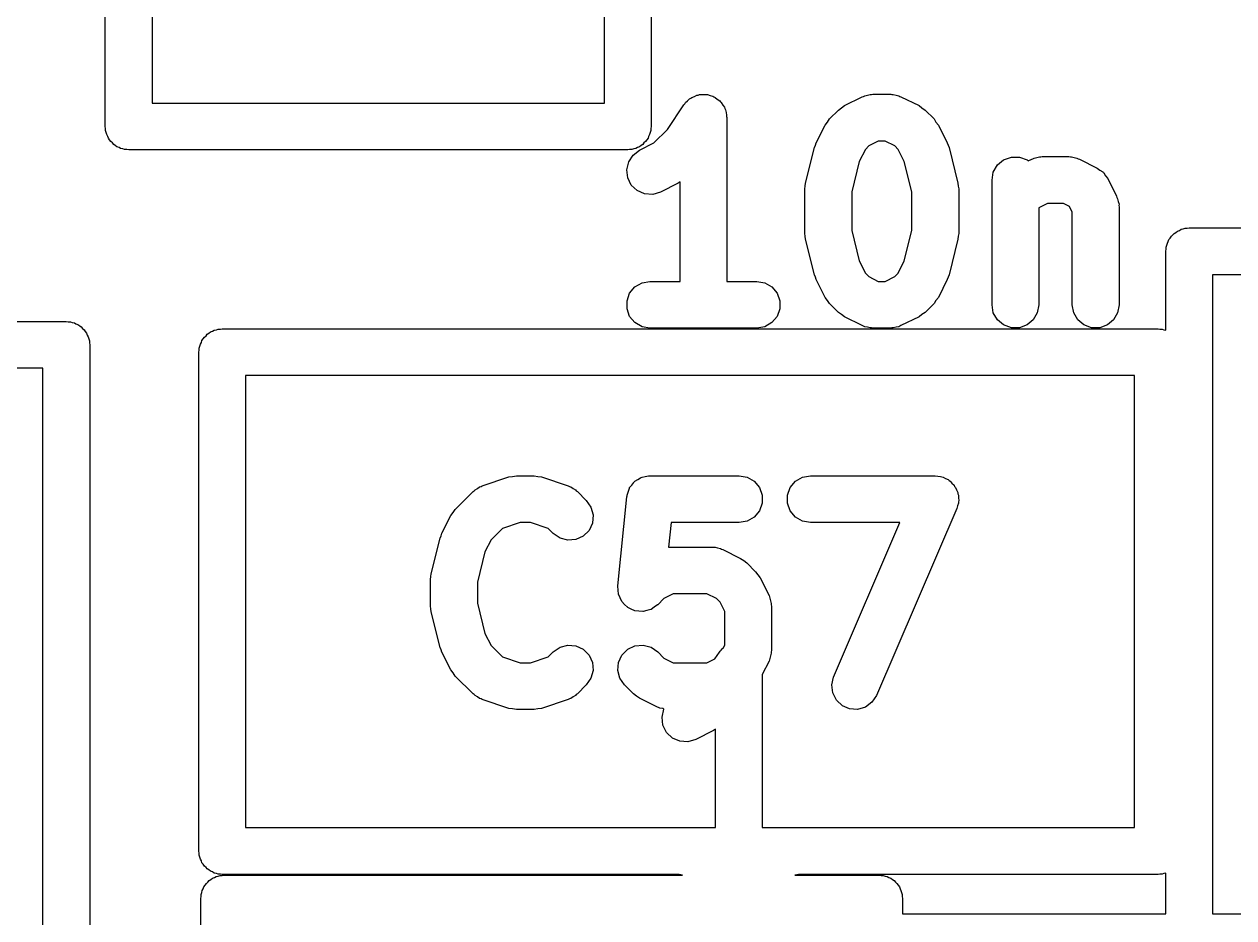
# Model space of a CAD drawing. Extents: x 10 to 287, y -200 to -10.
# Drawn here: x 192.465 to 196.343, y -56.638 to -53.772 of the extents above; entities that cross this region are included whole.
import ezdxf

# ---------------------------------------------------------------- set-up
doc = ezdxf.new("R2010")
doc.units = 0
doc.header["$MEASUREMENT"] = 0
doc.layers.add('BLACK', color=7, linetype='CONTINUOUS')

msp = doc.modelspace()

# ---------------------------------------------------------------- linework, layer by layer
at = {"layer": 'Black'}
for p, q in [((192.725, -54.1), (192.725, -51.1)), ((194.475, -51.1), (194.475, -54.1)), ((192.875, -51.175), (192.875, -54.025)), ((194.325, -54.025), (194.325, -51.175)), ((194.585, -54.0232), (194.592, -54.0175)), ((194.592, -54.0175), (194.598, -54.011)), ((194.598, -54.011), (194.602, -54.0091)), ((194.602, -54.0091), (194.605, -54.0065)), ((194.605, -54.0065), (194.614, -54.0034)), ((194.614, -54.0034), (194.622, -53.9994)), ((194.622, -53.9994), (194.626, -53.999)), ((194.626, -53.999), (194.63, -53.9976)), ((194.63, -53.9976), (194.639, -53.9976)), ((194.639, -53.9976), (194.648, -53.9966)), ((194.648, -53.9966), (194.652, -53.9976)), ((194.652, -53.9976), (194.656, -53.9976)), ((194.656, -53.9976), (194.664, -54.0006)), ((194.664, -54.0006), (194.673, -54.0027)), ((194.673, -54.0027), (194.676, -54.0051)), ((194.676, -54.0051), (194.68, -54.0065)), ((194.68, -54.0065), (194.687, -54.0122)), ((194.687, -54.0122), (194.695, -54.0172)), ((194.695, -54.0172), (194.697, -54.0206)), ((195.095, -54.0329), (195.152, -54.0043)), ((195.152, -54.0043), (195.156, -54.0031)), ((195.156, -54.0031), (195.16, -54.001)), ((195.16, -54.001), (195.169, -53.9994)), ((195.169, -53.9994), (195.177, -53.9969)), ((195.177, -53.9969), (195.181, -53.9972)), ((195.181, -53.9972), (195.186, -53.9964)), ((195.186, -53.9964), (195.243, -53.9964)), ((195.243, -53.9964), (195.247, -53.9972)), ((195.247, -53.9972), (195.251, -53.9969)), ((195.251, -53.9969), (195.26, -53.9994)), ((195.26, -53.9994), (195.269, -54.001)), ((195.269, -54.001), (195.272, -54.0031)), ((195.272, -54.0031), (195.276, -54.0043)), ((195.276, -54.0043), (195.334, -54.0329)), ((192.875, -54.025), (194.325, -54.025)), ((194.527, -54.1094), (194.58, -54.0298)), ((194.58, -54.0298), (194.583, -54.0268)), ((194.583, -54.0268), (194.585, -54.0232)), ((194.697, -54.0206), (194.7, -54.0232)), ((194.7, -54.0232), (194.705, -54.031)), ((194.705, -54.031), (194.71, -54.0382)), ((194.71, -54.0382), (194.711, -54.0422)), ((194.711, -54.0422), (194.713, -54.0458)), ((194.713, -54.0458), (194.715, -54.0546)), ((194.715, -54.0546), (194.717, -54.0632)), ((195.047, -54.0755), (195.076, -54.047)), ((195.076, -54.047), (195.085, -54.0401)), ((195.085, -54.0401), (195.095, -54.0329)), ((195.334, -54.0329), (195.343, -54.0401)), ((195.343, -54.0401), (195.353, -54.047)), ((195.353, -54.047), (195.382, -54.0755)), ((194.717, -54.0632), (194.717, -54.0673)), ((194.717, -54.0673), (194.718, -54.0714)), ((194.718, -54.0714), (194.718, -54.5964)), ((195.004, -54.1522), (195.033, -54.095)), ((195.033, -54.095), (195.04, -54.0854)), ((195.04, -54.0854), (195.047, -54.0755)), ((195.382, -54.0755), (195.388, -54.0854)), ((195.388, -54.0854), (195.396, -54.095)), ((195.396, -54.095), (195.424, -54.1522)), ((192.726, -54.1065), (192.725, -54.1)), ((192.726, -54.113), (192.726, -54.1065)), ((192.728, -54.1192), (192.726, -54.113)), ((192.73, -54.1257), (192.728, -54.1192)), ((192.733, -54.1313), (192.73, -54.1257)), ((192.735, -54.1375), (192.733, -54.1313)), ((194.467, -54.1313), (194.465, -54.1375)), ((194.47, -54.1257), (194.467, -54.1313)), ((194.472, -54.1192), (194.47, -54.1257)), ((194.474, -54.113), (194.472, -54.1192)), ((194.475, -54.1), (194.474, -54.1065)), ((194.474, -54.1065), (194.474, -54.113)), ((194.484, -54.1526), (194.527, -54.1094)), ((192.739, -54.1425), (192.735, -54.1375)), ((192.743, -54.1482), (192.739, -54.1425)), ((192.748, -54.1524), (192.743, -54.1482)), ((192.752, -54.1575), (192.748, -54.1524)), ((192.757, -54.1607), (192.752, -54.1575)), ((192.762, -54.165), (192.757, -54.1607)), ((192.769, -54.1672), (192.762, -54.165)), ((192.774, -54.1705), (192.769, -54.1672)), ((192.781, -54.1716), (192.774, -54.1705)), ((192.787, -54.1739), (192.781, -54.1716)), ((192.794, -54.1739), (192.787, -54.1739)), ((192.8, -54.175), (192.794, -54.1739)), ((194.4, -54.175), (192.8, -54.175)), ((194.406, -54.1739), (194.4, -54.175)), ((194.413, -54.1739), (194.406, -54.1739)), ((194.419, -54.1716), (194.413, -54.1739)), ((194.426, -54.1705), (194.419, -54.1716)), ((194.431, -54.1672), (194.426, -54.1705)), ((194.438, -54.165), (194.431, -54.1672)), ((194.438, -54.1758), (194.484, -54.1526)), ((194.443, -54.1607), (194.438, -54.165)), ((194.448, -54.1575), (194.443, -54.1607)), ((194.452, -54.1524), (194.448, -54.1575)), ((194.457, -54.1482), (194.452, -54.1524)), ((194.461, -54.1425), (194.457, -54.1482)), ((194.465, -54.1375), (194.461, -54.1425)), ((194.97, -54.2818), (194.999, -54.1675)), ((194.999, -54.1675), (195.002, -54.16)), ((195.002, -54.16), (195.004, -54.1522)), ((195.162, -54.173), (195.142, -54.2119)), ((195.173, -54.1616), (195.162, -54.173)), ((195.203, -54.1464), (195.173, -54.1616)), ((195.225, -54.1464), (195.203, -54.1464)), ((195.256, -54.1616), (195.225, -54.1464)), ((195.267, -54.173), (195.256, -54.1616)), ((195.286, -54.2119), (195.267, -54.173)), ((195.424, -54.1522), (195.427, -54.16)), ((195.427, -54.16), (195.43, -54.1675)), ((195.43, -54.1675), (195.458, -54.2818)), ((194.397, -54.2384), (194.403, -54.213)), ((194.403, -54.213), (194.417, -54.1913)), ((194.417, -54.1913), (194.438, -54.1758)), ((195.142, -54.2119), (195.118, -54.3092)), ((195.311, -54.3092), (195.286, -54.2119)), ((195.585, -54.2232), (195.605, -54.2065)), ((195.605, -54.2065), (195.63, -54.1976)), ((195.63, -54.1976), (195.656, -54.1976)), ((195.656, -54.1976), (195.68, -54.2065)), ((195.68, -54.2065), (195.684, -54.2097)), ((195.684, -54.2097), (195.695, -54.2043)), ((195.695, -54.2043), (195.699, -54.2031)), ((195.699, -54.2031), (195.703, -54.201)), ((195.703, -54.201), (195.712, -54.1994)), ((195.712, -54.1994), (195.72, -54.1969)), ((195.72, -54.1969), (195.724, -54.1972)), ((195.724, -54.1972), (195.729, -54.1964)), ((195.729, -54.1964), (195.814, -54.1964)), ((195.814, -54.1964), (195.819, -54.1972)), ((195.819, -54.1972), (195.823, -54.1969)), ((195.823, -54.1969), (195.831, -54.1994)), ((195.831, -54.1994), (195.84, -54.201)), ((195.84, -54.201), (195.844, -54.2031)), ((195.844, -54.2031), (195.848, -54.2043)), ((195.848, -54.2043), (195.905, -54.2329)), ((194.4, -54.2642), (194.397, -54.2384)), ((195.568, -54.2714), (195.572, -54.2458)), ((195.572, -54.2458), (195.585, -54.2232)), ((195.905, -54.2329), (195.914, -54.2395)), ((195.914, -54.2395), (195.923, -54.2455)), ((195.923, -54.2455), (195.924, -54.2472)), ((195.924, -54.2472), (195.926, -54.2484)), ((195.926, -54.2484), (195.932, -54.2576)), ((194.411, -54.2875), (194.4, -54.2642)), ((194.43, -54.3054), (194.411, -54.2875)), ((194.562, -54.2814), (194.505, -54.3099)), ((194.568, -54.2771), (194.562, -54.2814)), ((194.568, -54.5964), (194.568, -54.2771)), ((194.968, -54.3), (194.969, -54.291)), ((194.969, -54.291), (194.97, -54.2818)), ((195.458, -54.2818), (195.459, -54.291)), ((195.459, -54.291), (195.461, -54.3)), ((195.568, -54.6714), (195.568, -54.2714)), ((195.932, -54.2576), (195.939, -54.2665)), ((195.939, -54.2665), (195.967, -54.3236)), ((194.454, -54.3158), (194.43, -54.3054)), ((194.48, -54.3174), (194.454, -54.3158)), ((194.505, -54.3099), (194.48, -54.3174)), ((194.968, -54.4429), (194.968, -54.3)), ((195.118, -54.3092), (195.118, -54.4336)), ((195.311, -54.4336), (195.311, -54.3092)), ((195.461, -54.3), (195.461, -54.4429)), ((195.967, -54.3236), (195.968, -54.3277)), ((195.968, -54.3277), (195.97, -54.3315)), ((195.746, -54.3464), (195.718, -54.3606)), ((195.718, -54.3606), (195.718, -54.6714)), ((195.797, -54.3464), (195.746, -54.3464)), ((195.816, -54.3559), (195.797, -54.3464)), ((195.825, -54.3748), (195.816, -54.3559)), ((195.97, -54.3315), (195.972, -54.3401)), ((195.972, -54.3401), (195.975, -54.3486)), ((195.975, -54.3486), (195.974, -54.3529)), ((195.974, -54.3529), (195.975, -54.3571)), ((195.975, -54.3571), (195.975, -54.6714)), ((195.825, -54.6714), (195.825, -54.3748)), ((194.969, -54.4519), (194.968, -54.4429)), ((195.118, -54.4336), (195.142, -54.531)), ((195.286, -54.531), (195.311, -54.4336)), ((195.461, -54.4429), (195.459, -54.4519)), ((196.148, -54.4476), (196.152, -54.4425)), ((196.152, -54.4425), (196.157, -54.4393)), ((196.157, -54.4393), (196.162, -54.435)), ((196.162, -54.435), (196.169, -54.4328)), ((196.169, -54.4328), (196.174, -54.4295)), ((196.174, -54.4295), (196.181, -54.4284)), ((196.181, -54.4284), (196.187, -54.4261)), ((196.187, -54.4261), (196.194, -54.4261)), ((196.194, -54.4261), (196.2, -54.425)), ((196.2, -54.425), (197.4, -54.425)), ((194.97, -54.461), (194.969, -54.4519)), ((194.999, -54.5753), (194.97, -54.461)), ((195.458, -54.461), (195.43, -54.5753)), ((195.459, -54.4519), (195.458, -54.461)), ((196.126, -54.487), (196.128, -54.4808)), ((196.128, -54.4808), (196.13, -54.4743)), ((196.13, -54.4743), (196.133, -54.4687)), ((196.133, -54.4687), (196.135, -54.4625)), ((196.135, -54.4625), (196.139, -54.4575)), ((196.139, -54.4575), (196.143, -54.4518)), ((196.143, -54.4518), (196.148, -54.4476)), ((196.125, -54.5), (196.126, -54.4935)), ((196.125, -54.753), (196.125, -54.5)), ((196.126, -54.4935), (196.126, -54.487)), ((195.142, -54.531), (195.162, -54.5699)), ((195.267, -54.5699), (195.286, -54.531)), ((194.423, -54.614), (194.446, -54.601)), ((194.446, -54.601), (194.471, -54.5964)), ((194.471, -54.5964), (194.568, -54.5964)), ((194.718, -54.5964), (194.814, -54.5964)), ((194.814, -54.5964), (194.84, -54.601)), ((194.84, -54.601), (194.862, -54.614)), ((195.002, -54.5828), (194.999, -54.5753)), ((195.004, -54.5907), (195.002, -54.5828)), ((195.033, -54.6478), (195.004, -54.5907)), ((195.162, -54.5699), (195.173, -54.5812)), ((195.173, -54.5812), (195.203, -54.5964)), ((195.203, -54.5964), (195.225, -54.5964)), ((195.225, -54.5964), (195.256, -54.5812)), ((195.256, -54.5812), (195.267, -54.5699)), ((195.424, -54.5907), (195.396, -54.6478)), ((195.427, -54.5828), (195.424, -54.5907)), ((195.43, -54.5753), (195.427, -54.5828)), ((197.325, -54.575), (196.275, -54.575)), ((196.275, -54.575), (196.275, -56.625)), ((194.398, -54.6584), (194.406, -54.6339)), ((194.406, -54.6339), (194.423, -54.614)), ((194.862, -54.614), (194.879, -54.6339)), ((194.879, -54.6339), (194.888, -54.6584)), ((194.398, -54.6845), (194.398, -54.6584)), ((194.888, -54.6584), (194.888, -54.6845)), ((195.04, -54.6575), (195.033, -54.6478)), ((195.047, -54.6673), (195.04, -54.6575)), ((195.076, -54.6959), (195.047, -54.6673)), ((195.382, -54.6673), (195.353, -54.6959)), ((195.388, -54.6575), (195.382, -54.6673)), ((195.396, -54.6478), (195.388, -54.6575)), ((195.572, -54.6971), (195.568, -54.6714)), ((195.718, -54.6714), (195.713, -54.6971)), ((195.83, -54.6971), (195.825, -54.6714)), ((195.975, -54.6714), (195.97, -54.6971)), ((194.406, -54.7089), (194.398, -54.6845)), ((194.423, -54.7289), (194.406, -54.7089)), ((194.879, -54.7089), (194.862, -54.7289)), ((194.888, -54.6845), (194.879, -54.7089)), ((195.085, -54.7028), (195.076, -54.6959)), ((195.095, -54.7099), (195.085, -54.7028)), ((195.152, -54.7385), (195.095, -54.7099)), ((195.334, -54.7099), (195.276, -54.7385)), ((195.343, -54.7028), (195.334, -54.7099)), ((195.353, -54.6959), (195.343, -54.7028)), ((195.585, -54.7196), (195.572, -54.6971)), ((195.713, -54.6971), (195.7, -54.7196)), ((195.843, -54.7196), (195.83, -54.6971)), ((195.97, -54.6971), (195.957, -54.7196)), ((187.2, -54.725), (192.6, -54.725)), ((192.6, -54.725), (192.606, -54.7261)), ((192.606, -54.7261), (192.613, -54.7261)), ((192.613, -54.7261), (192.619, -54.7284)), ((192.619, -54.7284), (192.626, -54.7295)), ((192.626, -54.7295), (192.631, -54.7328)), ((192.631, -54.7328), (192.637, -54.735)), ((192.637, -54.735), (192.643, -54.7393)), ((192.643, -54.7393), (192.648, -54.7425)), ((192.648, -54.7425), (192.652, -54.7476)), ((192.652, -54.7476), (192.657, -54.7518)), ((192.657, -54.7518), (192.661, -54.7575)), ((193.062, -54.7586), (193.069, -54.7564)), ((193.069, -54.7564), (193.074, -54.7531)), ((193.074, -54.7531), (193.081, -54.752)), ((193.081, -54.752), (193.087, -54.7497)), ((193.087, -54.7497), (193.094, -54.7497)), ((193.094, -54.7497), (193.1, -54.7486)), ((193.1, -54.7486), (196.1, -54.7486)), ((194.446, -54.7419), (194.423, -54.7289)), ((194.471, -54.7464), (194.446, -54.7419)), ((194.814, -54.7464), (194.471, -54.7464)), ((194.84, -54.7419), (194.814, -54.7464)), ((194.862, -54.7289), (194.84, -54.7419)), ((195.156, -54.7397), (195.152, -54.7385)), ((195.16, -54.7419), (195.156, -54.7397)), ((195.169, -54.7434), (195.16, -54.7419)), ((195.177, -54.7459), (195.169, -54.7434)), ((195.181, -54.7457), (195.177, -54.7459)), ((195.186, -54.7464), (195.181, -54.7457)), ((195.243, -54.7464), (195.186, -54.7464)), ((195.247, -54.7457), (195.243, -54.7464)), ((195.251, -54.7459), (195.247, -54.7457)), ((195.26, -54.7434), (195.251, -54.7459)), ((195.269, -54.7419), (195.26, -54.7434)), ((195.272, -54.7397), (195.269, -54.7419)), ((195.276, -54.7385), (195.272, -54.7397)), ((195.605, -54.7364), (195.585, -54.7196)), ((195.63, -54.7453), (195.605, -54.7364)), ((195.656, -54.7453), (195.63, -54.7453)), ((195.68, -54.7364), (195.656, -54.7453)), ((195.7, -54.7196), (195.68, -54.7364)), ((195.862, -54.7364), (195.843, -54.7196)), ((195.887, -54.7453), (195.862, -54.7364)), ((195.913, -54.7453), (195.887, -54.7453)), ((195.938, -54.7364), (195.913, -54.7453)), ((195.957, -54.7196), (195.938, -54.7364)), ((196.1, -54.7486), (196.106, -54.7497)), ((196.106, -54.7497), (196.113, -54.7497)), ((196.113, -54.7497), (196.119, -54.752)), ((196.119, -54.752), (196.125, -54.753)), ((192.661, -54.7575), (192.665, -54.7625)), ((192.665, -54.7625), (192.667, -54.7687)), ((192.667, -54.7687), (192.67, -54.7743)), ((192.67, -54.7743), (192.672, -54.7808)), ((192.672, -54.7808), (192.674, -54.787)), ((192.674, -54.787), (192.674, -54.7935)), ((192.674, -54.7935), (192.675, -54.8)), ((193.03, -54.7979), (193.033, -54.7923)), ((193.033, -54.7923), (193.035, -54.7861)), ((193.035, -54.7861), (193.039, -54.7811)), ((193.039, -54.7811), (193.043, -54.7754)), ((193.043, -54.7754), (193.048, -54.7712)), ((193.048, -54.7712), (193.052, -54.7661)), ((193.052, -54.7661), (193.057, -54.7629)), ((193.057, -54.7629), (193.062, -54.7586)), ((192.675, -54.8), (192.675, -60.2)), ((193.025, -54.8236), (193.026, -54.8171)), ((193.025, -56.4236), (193.025, -54.8236)), ((193.026, -54.8106), (193.028, -54.8044)), ((193.026, -54.8171), (193.026, -54.8106)), ((193.028, -54.8044), (193.03, -54.7979)), ((192.525, -54.875), (188.381, -54.875)), ((192.525, -60.125), (192.525, -54.875)), ((196.025, -54.8986), (193.175, -54.8986)), ((193.175, -54.8986), (193.175, -56.3486)), ((196.025, -56.3486), (196.025, -54.8986)), ((194.019, -55.2239), (194.031, -55.2221)), ((194.031, -55.2221), (194.043, -55.22)), ((194.043, -55.22), (194.1, -55.22)), ((194.1, -55.22), (194.112, -55.2221)), ((194.112, -55.2221), (194.124, -55.2239)), ((194.456, -55.2228), (194.466, -55.2202)), ((194.466, -55.2202), (194.469, -55.2205)), ((194.469, -55.2205), (194.471, -55.22)), ((194.471, -55.22), (194.757, -55.22)), ((194.757, -55.22), (194.783, -55.2246)), ((194.96, -55.2246), (194.986, -55.22)), ((194.986, -55.22), (195.386, -55.22)), ((195.386, -55.22), (195.394, -55.2215)), ((195.394, -55.2215), (195.403, -55.222)), ((195.403, -55.222), (195.407, -55.2238)), ((193.911, -55.2649), (193.918, -55.2607)), ((193.918, -55.2607), (193.925, -55.2556)), ((193.925, -55.2556), (193.93, -55.2545)), ((193.93, -55.2545), (193.933, -55.2524)), ((193.933, -55.2524), (194.019, -55.2239)), ((194.124, -55.2239), (194.209, -55.2524)), ((194.209, -55.2524), (194.213, -55.2545)), ((194.213, -55.2545), (194.217, -55.2556)), ((194.217, -55.2556), (194.225, -55.2607)), ((194.225, -55.2607), (194.232, -55.2649)), ((194.404, -55.2625), (194.406, -55.2602)), ((194.406, -55.2575), (194.413, -55.2497)), ((194.406, -55.2602), (194.406, -55.2575)), ((194.413, -55.2497), (194.419, -55.2413)), ((194.419, -55.2413), (194.421, -55.2397)), ((194.421, -55.2397), (194.423, -55.2376)), ((194.423, -55.2376), (194.432, -55.2324)), ((194.432, -55.2324), (194.441, -55.2267)), ((194.441, -55.2267), (194.443, -55.226)), ((194.443, -55.226), (194.446, -55.2246)), ((194.446, -55.2246), (194.456, -55.2228)), ((194.783, -55.2246), (194.805, -55.2376)), ((194.805, -55.2376), (194.822, -55.2575)), ((194.822, -55.2575), (194.831, -55.282)), ((194.912, -55.282), (194.921, -55.2575)), ((194.921, -55.2575), (194.938, -55.2376)), ((194.938, -55.2376), (194.96, -55.2246)), ((195.407, -55.2238), (195.411, -55.2246)), ((195.411, -55.2246), (195.419, -55.2289)), ((195.419, -55.2289), (195.427, -55.2323)), ((195.427, -55.2323), (195.43, -55.2353)), ((195.43, -55.2353), (195.434, -55.2376)), ((195.434, -55.2376), (195.439, -55.2442)), ((195.439, -55.2442), (195.446, -55.2501)), ((195.446, -55.2501), (195.448, -55.2541)), ((195.448, -55.2541), (195.451, -55.2575)), ((195.451, -55.2575), (195.454, -55.2656)), ((193.847, -55.3277), (193.904, -55.2706)), ((193.904, -55.2706), (193.908, -55.2681)), ((193.908, -55.2681), (193.911, -55.2649)), ((194.232, -55.2649), (194.235, -55.2681)), ((194.235, -55.2681), (194.239, -55.2706)), ((194.239, -55.2706), (194.267, -55.2991)), ((194.267, -55.2991), (194.282, -55.3205)), ((194.368, -55.5733), (194.397, -55.2876)), ((194.397, -55.2876), (194.398, -55.2848)), ((194.398, -55.282), (194.401, -55.2724)), ((194.398, -55.2848), (194.398, -55.282)), ((194.401, -55.2724), (194.404, -55.2625)), ((194.831, -55.282), (194.831, -55.3081)), ((194.912, -55.3081), (194.912, -55.282)), ((195.454, -55.2656), (195.458, -55.2733)), ((195.458, -55.2733), (195.458, -55.2778)), ((195.458, -55.2778), (195.46, -55.282)), ((195.46, -55.282), (195.46, -55.2906)), ((195.46, -55.2906), (195.461, -55.2992)), ((195.461, -55.2992), (195.46, -55.3036)), ((193.833, -55.3472), (193.84, -55.3376)), ((193.84, -55.3376), (193.847, -55.3277)), ((194.282, -55.3205), (194.289, -55.3456)), ((194.822, -55.3325), (194.805, -55.3525)), ((194.831, -55.3081), (194.822, -55.3325)), ((194.921, -55.3325), (194.912, -55.3081)), ((194.938, -55.3525), (194.921, -55.3325)), ((195.455, -55.3246), (195.198, -55.9246)), ((195.457, -55.3162), (195.455, -55.3246)), ((195.46, -55.3081), (195.457, -55.3162)), ((195.46, -55.3036), (195.46, -55.3081)), ((193.804, -55.4043), (193.833, -55.3472)), ((194.055, -55.37), (193.998, -55.3892)), ((194.088, -55.37), (194.055, -55.37)), ((194.145, -55.3892), (194.088, -55.37)), ((194.287, -55.3716), (194.276, -55.3952)), ((194.289, -55.3456), (194.287, -55.3716)), ((194.539, -55.37), (194.531, -55.4486)), ((194.757, -55.37), (194.539, -55.37)), ((194.783, -55.3655), (194.757, -55.37)), ((194.805, -55.3525), (194.783, -55.3655)), ((194.96, -55.3655), (194.938, -55.3525)), ((194.986, -55.37), (194.96, -55.3655)), ((195.272, -55.37), (194.986, -55.37)), ((195.06, -55.8655), (195.272, -55.37)), ((193.799, -55.4197), (193.802, -55.4122)), ((193.802, -55.4122), (193.804, -55.4043)), ((193.998, -55.3892), (193.962, -55.4252)), ((194.161, -55.4052), (194.145, -55.3892)), ((194.183, -55.4201), (194.161, -55.4052)), ((194.257, -55.4136), (194.234, -55.4246)), ((194.276, -55.3952), (194.257, -55.4136)), ((193.77, -55.534), (193.799, -55.4197)), ((193.962, -55.4252), (193.942, -55.4641)), ((194.208, -55.4269), (194.183, -55.4201)), ((194.234, -55.4246), (194.208, -55.4269)), ((194.531, -55.4486), (194.671, -55.4486)), ((194.671, -55.4486), (194.676, -55.4493)), ((194.676, -55.4493), (194.68, -55.4491)), ((194.68, -55.4491), (194.688, -55.4516)), ((194.688, -55.4516), (194.697, -55.4531)), ((194.697, -55.4531), (194.701, -55.4553)), ((194.701, -55.4553), (194.705, -55.4565)), ((193.942, -55.4641), (193.918, -55.5614)), ((194.705, -55.4565), (194.762, -55.4851)), ((194.762, -55.4851), (194.772, -55.4923)), ((194.772, -55.4923), (194.782, -55.4991)), ((194.782, -55.4991), (194.81, -55.5277)), ((194.81, -55.5277), (194.817, -55.5376)), ((193.768, -55.5522), (193.769, -55.5431)), ((193.768, -55.6379), (193.768, -55.5522)), ((193.769, -55.5431), (193.77, -55.534)), ((193.918, -55.5614), (193.918, -55.6287)), ((194.817, -55.5376), (194.824, -55.5472)), ((194.824, -55.5472), (194.853, -55.6043)), ((194.368, -55.5738), (194.368, -55.5733)), ((194.368, -55.5742), (194.368, -55.5738)), ((194.369, -55.5867), (194.368, -55.5742)), ((194.37, -55.5993), (194.369, -55.5867)), ((194.37, -55.5997), (194.37, -55.5993)), ((194.37, -55.6002), (194.37, -55.5997)), ((194.376, -55.6116), (194.37, -55.6002)), ((194.546, -55.5986), (194.516, -55.6138)), ((194.654, -55.5986), (194.546, -55.5986)), ((194.684, -55.6138), (194.654, -55.5986)), ((194.853, -55.6043), (194.854, -55.6085)), ((194.854, -55.6085), (194.856, -55.6122)), ((193.769, -55.6469), (193.768, -55.6379)), ((193.77, -55.6561), (193.769, -55.6469)), ((193.918, -55.6287), (193.942, -55.726)), ((194.381, -55.623), (194.376, -55.6116)), ((194.381, -55.6233), (194.381, -55.623)), ((194.381, -55.6238), (194.381, -55.6233)), ((194.39, -55.6327), (194.381, -55.6238)), ((194.399, -55.6416), (194.39, -55.6327)), ((194.4, -55.6418), (194.399, -55.6416)), ((194.4, -55.6422), (194.4, -55.6418)), ((194.411, -55.6475), (194.4, -55.6422)), ((194.423, -55.6529), (194.411, -55.6475)), ((194.474, -55.6491), (194.461, -55.6522)), ((194.475, -55.6487), (194.474, -55.6488)), ((194.474, -55.6488), (194.474, -55.6491)), ((194.485, -55.6415), (194.475, -55.6487)), ((194.495, -55.6344), (194.485, -55.6415)), ((194.496, -55.634), (194.495, -55.6344)), ((194.516, -55.6138), (194.496, -55.6338)), ((194.496, -55.6338), (194.496, -55.634)), ((194.696, -55.6252), (194.684, -55.6138)), ((194.711, -55.6556), (194.696, -55.6252)), ((194.856, -55.6122), (194.858, -55.6209)), ((194.858, -55.6209), (194.86, -55.6293)), ((194.86, -55.6293), (194.86, -55.6336)), ((194.86, -55.6336), (194.861, -55.6379)), ((194.861, -55.6379), (194.861, -55.7807)), ((193.799, -55.7704), (193.77, -55.6561)), ((194.423, -55.653), (194.423, -55.6529)), ((194.423, -55.6532), (194.423, -55.653)), ((194.436, -55.6543), (194.423, -55.6532)), ((194.448, -55.6555), (194.436, -55.6543)), ((194.449, -55.6554), (194.448, -55.6555)), ((194.461, -55.6522), (194.449, -55.6555)), ((194.449, -55.6555), (194.449, -55.6554)), ((194.711, -55.763), (194.711, -55.6556)), ((193.942, -55.726), (193.962, -55.7649)), ((193.962, -55.7649), (193.998, -55.8009)), ((194.183, -55.7699), (194.208, -55.7632)), ((194.208, -55.7632), (194.234, -55.7654)), ((194.234, -55.7654), (194.257, -55.7764)), ((194.4, -55.7764), (194.423, -55.7654)), ((194.423, -55.7654), (194.449, -55.7632)), ((194.449, -55.7632), (194.475, -55.7699)), ((194.706, -55.7726), (194.711, -55.763)), ((193.802, -55.7779), (193.799, -55.7704)), ((193.804, -55.7857), (193.802, -55.7779)), ((193.833, -55.8429), (193.804, -55.7857)), ((193.998, -55.8009), (194.055, -55.82)), ((194.088, -55.82), (194.145, -55.8009)), ((194.145, -55.8009), (194.161, -55.7849)), ((194.161, -55.7849), (194.183, -55.7699)), ((194.257, -55.7764), (194.276, -55.7949)), ((194.276, -55.7949), (194.287, -55.8185)), ((194.37, -55.8185), (194.381, -55.7949)), ((194.381, -55.7949), (194.4, -55.7764)), ((194.475, -55.7699), (194.496, -55.7849)), ((194.496, -55.7849), (194.516, -55.8048)), ((194.679, -55.8074), (194.694, -55.7855)), ((194.694, -55.7855), (194.696, -55.7825)), ((194.696, -55.7825), (194.699, -55.7789)), ((194.699, -55.7789), (194.705, -55.7732)), ((194.705, -55.7732), (194.706, -55.7726)), ((194.858, -55.7977), (194.856, -55.8064)), ((194.86, -55.7893), (194.858, -55.7977)), ((194.861, -55.7807), (194.86, -55.785)), ((194.86, -55.785), (194.86, -55.7893)), ((193.84, -55.8525), (193.833, -55.8429)), ((194.055, -55.82), (194.088, -55.82)), ((194.287, -55.8185), (194.289, -55.8444)), ((194.368, -55.8444), (194.37, -55.8185)), ((194.516, -55.8048), (194.546, -55.82)), ((194.546, -55.82), (194.654, -55.82)), ((194.654, -55.82), (194.679, -55.8074)), ((194.853, -55.8143), (194.831, -55.8579)), ((194.854, -55.8101), (194.853, -55.8143)), ((194.856, -55.8064), (194.854, -55.8101)), ((193.847, -55.8623), (193.84, -55.8525)), ((193.904, -55.9195), (193.847, -55.8623)), ((194.282, -55.8696), (194.267, -55.8909)), ((194.289, -55.8444), (194.282, -55.8696)), ((194.375, -55.8696), (194.368, -55.8444)), ((194.39, -55.8909), (194.375, -55.8696)), ((194.831, -55.8579), (194.831, -56.3486)), ((195.054, -55.8908), (195.06, -55.8655)), ((193.908, -55.922), (193.904, -55.9195)), ((194.239, -55.9195), (194.235, -55.922)), ((194.267, -55.8909), (194.239, -55.9195)), ((194.418, -55.9195), (194.39, -55.8909)), ((194.428, -55.9264), (194.418, -55.9195)), ((195.057, -55.9167), (195.054, -55.8908)), ((195.069, -55.94), (195.057, -55.9167)), ((193.911, -55.9252), (193.908, -55.922)), ((193.918, -55.9294), (193.911, -55.9252)), ((193.925, -55.9344), (193.918, -55.9294)), ((193.93, -55.9355), (193.925, -55.9344)), ((193.933, -55.9376), (193.93, -55.9355)), ((194.019, -55.9662), (193.933, -55.9376)), ((194.209, -55.9376), (194.124, -55.9662)), ((194.213, -55.9355), (194.209, -55.9376)), ((194.217, -55.9344), (194.213, -55.9355)), ((194.225, -55.9294), (194.217, -55.9344)), ((194.232, -55.9252), (194.225, -55.9294)), ((194.235, -55.922), (194.232, -55.9252)), ((194.438, -55.9335), (194.428, -55.9264)), ((194.495, -55.9621), (194.438, -55.9335)), ((195.088, -55.9578), (195.069, -55.94)), ((195.111, -55.968), (195.088, -55.9578)), ((195.183, -55.9464), (195.162, -55.962)), ((195.198, -55.9246), (195.183, -55.9464)), ((194.031, -55.9679), (194.019, -55.9662)), ((194.043, -55.97), (194.031, -55.9679)), ((194.1, -55.97), (194.043, -55.97)), ((194.112, -55.9679), (194.1, -55.97)), ((194.124, -55.9662), (194.112, -55.9679)), ((194.499, -55.9633), (194.495, -55.9621)), ((194.503, -55.9655), (194.499, -55.9633)), ((194.512, -55.967), (194.503, -55.9655)), ((194.51, -55.9941), (194.516, -55.9687)), ((194.513, -56.0199), (194.51, -55.9941)), ((194.516, -55.9684), (194.512, -55.967)), ((194.516, -55.9687), (194.516, -55.9684)), ((195.137, -55.9695), (195.111, -55.968)), ((195.162, -55.962), (195.137, -55.9695)), ((194.524, -56.0432), (194.513, -56.0199)), ((194.681, -56.0328), (194.675, -56.0371)), ((194.681, -56.3486), (194.681, -56.0328)), ((194.543, -56.0611), (194.524, -56.0432)), ((194.567, -56.0715), (194.543, -56.0611)), ((194.593, -56.0731), (194.567, -56.0715)), ((194.618, -56.0656), (194.593, -56.0731)), ((194.675, -56.0371), (194.618, -56.0656)), ((193.175, -56.3486), (194.681, -56.3486)), ((194.831, -56.3486), (196.025, -56.3486)), ((193.026, -56.4301), (193.025, -56.4236)), ((193.026, -56.4366), (193.026, -56.4301)), ((193.028, -56.4428), (193.026, -56.4366)), ((193.03, -56.4493), (193.028, -56.4428)), ((193.033, -56.4549), (193.03, -56.4493)), ((193.035, -56.4611), (193.033, -56.4549)), ((193.039, -56.4661), (193.035, -56.4611)), ((193.043, -56.4718), (193.039, -56.4661)), ((193.048, -56.476), (193.043, -56.4718)), ((193.052, -56.4811), (193.048, -56.476)), ((193.057, -56.4843), (193.052, -56.4811)), ((193.062, -56.4886), (193.057, -56.4843)), ((193.069, -56.4908), (193.062, -56.4886)), ((193.074, -56.4941), (193.069, -56.4908)), ((193.081, -56.4952), (193.074, -56.4941)), ((193.087, -56.4975), (193.081, -56.4952)), ((193.094, -56.4975), (193.087, -56.4975)), ((193.087, -56.5041), (193.093, -56.5018)), ((193.093, -56.5018), (193.1, -56.5018)), ((193.1, -56.4986), (193.094, -56.4975)), ((194.565, -56.4986), (193.1, -56.4986)), ((193.1, -56.5018), (193.106, -56.5007)), ((193.106, -56.5007), (194.576, -56.5007)), ((194.576, -56.5007), (194.565, -56.4986)), ((194.947, -56.4986), (194.936, -56.5007)), ((194.936, -56.5007), (195.206, -56.5007)), ((196.1, -56.4986), (194.947, -56.4986)), ((195.206, -56.5007), (195.212, -56.5018)), ((195.212, -56.5018), (195.219, -56.5018)), ((195.219, -56.5018), (195.225, -56.5041)), ((196.106, -56.4975), (196.1, -56.4986)), ((196.113, -56.4975), (196.106, -56.4975)), ((196.119, -56.4952), (196.113, -56.4975)), ((196.125, -56.4942), (196.119, -56.4952)), ((196.125, -56.625), (196.125, -56.4942)), ((193.039, -56.5444), (193.041, -56.5382)), ((193.041, -56.5382), (193.045, -56.5332)), ((193.045, -56.5332), (193.049, -56.5275)), ((193.049, -56.5275), (193.054, -56.5233)), ((193.054, -56.5233), (193.058, -56.5182)), ((193.058, -56.5182), (193.063, -56.515)), ((193.063, -56.515), (193.069, -56.5107)), ((193.069, -56.5107), (193.075, -56.5085)), ((193.075, -56.5085), (193.08, -56.5052)), ((193.08, -56.5052), (193.087, -56.5041)), ((195.225, -56.5041), (195.232, -56.5052)), ((195.232, -56.5052), (195.237, -56.5085)), ((195.237, -56.5085), (195.243, -56.5107)), ((195.243, -56.5107), (195.249, -56.515)), ((195.249, -56.515), (195.254, -56.5182)), ((195.254, -56.5182), (195.258, -56.5233)), ((195.258, -56.5233), (195.263, -56.5275)), ((195.263, -56.5275), (195.267, -56.5332)), ((195.267, -56.5332), (195.271, -56.5382)), ((195.271, -56.5382), (195.273, -56.5444)), ((193.031, -56.5757), (193.032, -56.5692)), ((193.031, -58.9357), (193.031, -56.5757)), ((193.032, -56.5627), (193.034, -56.5565)), ((193.032, -56.5692), (193.032, -56.5627)), ((193.034, -56.5565), (193.036, -56.55)), ((193.036, -56.55), (193.039, -56.5444)), ((195.273, -56.5444), (195.276, -56.55)), ((195.276, -56.55), (195.278, -56.5565)), ((195.278, -56.5565), (195.28, -56.5627)), ((195.28, -56.5627), (195.28, -56.5692)), ((195.28, -56.5692), (195.281, -56.5757)), ((195.281, -56.5757), (195.281, -56.625)), ((195.281, -56.625), (196.125, -56.625)), ((196.275, -56.625), (197.325, -56.625))]:
    msp.add_line(p, q, dxfattribs=at)

doc.saveas('drawing.dxf')
